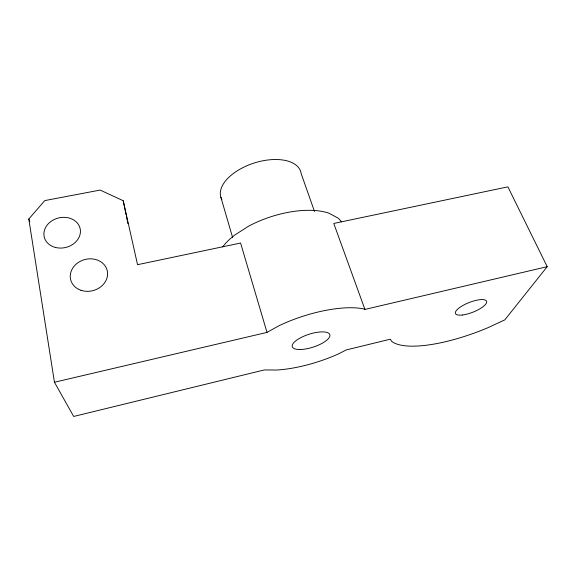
<?xml version="1.0" encoding="UTF-8"?>
<svg xmlns="http://www.w3.org/2000/svg" width="576" height="576" viewBox="0 0 576 576"><rect width="100%" height="100%" fill="white"/><g stroke="black" fill="none" stroke-linecap="round" stroke-linejoin="round"><path stroke-width="0.86" d="M547.2 266.674L364.932 309.427L333.763 223.452L507.895 186.847L547.2 266.674L504.806 319.86L487.562 327.866A89.748 27.907 -21.6 0 1 391.824 341.518L390.298 339.192L346.162 349.963L338.868 353.714A69.811 23.969 -17.8 0 1 276.624 370.037L264.305 369.936L73.678 416.455L54.446 382.248L28.8 219.017L44.748 200.599L100.145 190.08L123.221 200.736L137.542 264.694L240.581 243.036L267.005 332.395L54.446 382.248M267.005 332.395L278.77 325.858A69.811 23.969 -17.8 0 1 363.398 308.858L364.932 309.427M28.8 219.017L29.83 221.479M314.503 211.478L301.154 173.606A41.926 22.378 -17.9 0 0 253.519 163.224A41.926 22.378 -17.9 0 0 221.926 199.62M220.896 197.33L232.668 237.708M123.221 200.736L126.094 214.826M126.446 216.583L127.166 220.111M127.526 221.868L127.886 223.632M222.718 246.859A65.707 30.11 -17.8 0 1 234.626 235.13L248.458 226.267A65.707 30.11 -17.8 0 1 328.766 213.127L337.896 217.994A65.707 30.11 -17.8 0 1 341.352 221.839M462.355 315.014A16.74 5.184 -21.5 0 0 486.677 302.198A16.74 5.184 -21.5 0 0 464.033 304.862A16.74 5.184 -21.5 0 0 462.355 315.014M299.556 349.51A19.721 6.746 -17.8 0 0 329.789 336.37A19.721 6.746 -17.8 0 0 303.84 336.211A19.721 6.746 -17.8 0 0 299.556 349.51M55.44 247.45A18.439 15.185 -13.6 0 0 80.244 229.104A18.439 15.185 -13.6 0 0 50.818 221.544A18.439 15.185 -13.6 0 0 55.44 247.45M81.007 290.304A18.842 16.063 -14.7 0 0 107.532 272.412A18.842 16.063 -14.7 0 0 78.228 262.526A18.842 16.063 -14.7 0 0 81.007 290.304"/></g></svg>
